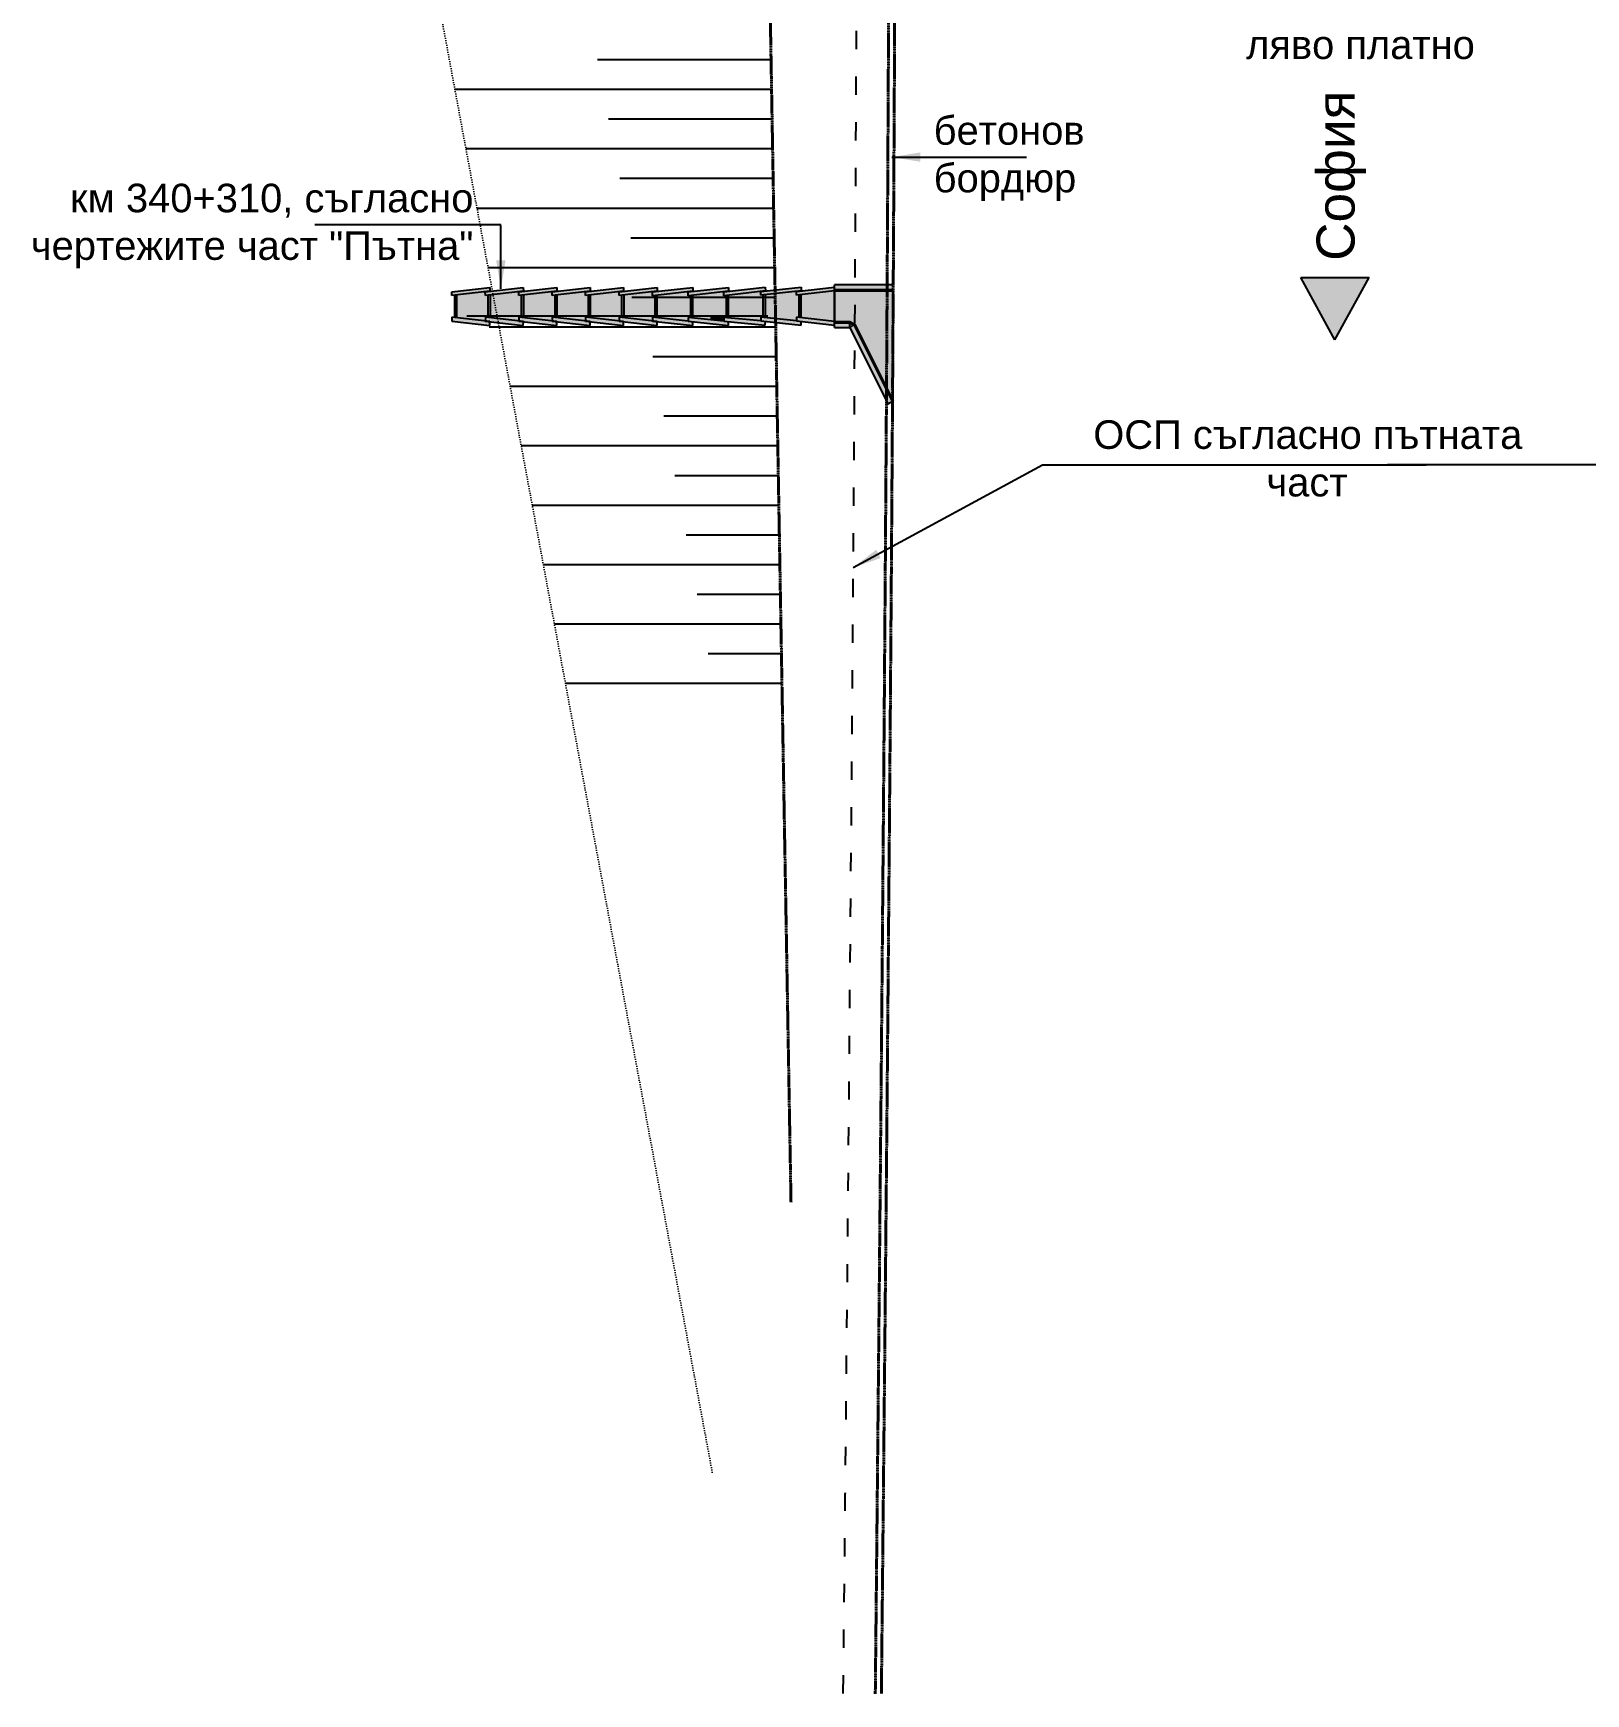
# Model space of a CAD drawing. Header units: centimetres. Extents: x 8495135 to 959133560, y 4530079 to 463453963.
# Drawn here: x 958977339 to 958979379, y 463399177 to 463401358 of the extents above; entities that cross this region are included whole.
import ezdxf
from ezdxf.enums import TextEntityAlignment as Align

# ---------------------------------------------------------------- set-up
doc = ezdxf.new("R2010")
doc.units = ezdxf.units.CM
doc.header["$LTSCALE"] = 0.1
for name, pattern in [('ACAD_ISO03W100', [30, 12, -18]), ('ACAD_ISO07W100', [3, 0, -3]), ('DASHED', [0.75, 0.5, -0.25]), ('LTYPE001', [5, 3, -1, 0, -1])]:
    doc.linetypes.add(name, pattern=pattern)
for name, color, linetype in [('20_AXIS_0_LONG_AXES', 7, 'Continuous'), ('br_dimension', 1, 'Continuous'), ('br_hatch', 9, 'Continuous'), ('br_hatch_dark', 8, 'Continuous')]:
    doc.layers.add(name, color=color, linetype=linetype)
doc.layers.add('br_text', color=2, linetype='Continuous', lineweight=35)
doc.layers.add('dimension', color=1, linetype='Continuous', lineweight=20)
doc.styles.add('MM 1 to 150', font='arial.ttf', dxfattribs={"height": 37.5})
doc.styles.add('MM_ARIAL', font='arial.ttf')
doc.dimstyles.new('MM DIM 1 to 150', dxfattribs={"dimscale": 15, "dimtxt": 2.5, "dimasz": 2.5, "dimexe": 2.1, "dimexo": 1.5, "dimgap": 1.5, "dimtad": 1, "dimdec": 0, "dimdsep": 46, "dimtxsty": 'MM_ARIAL', "dimcen": 3, "dimclrd": 1, "dimclre": 1, "dimclrt": 7, "dimaunit": 2, "dimadec": 1, "dimazin": 0, "dimtp": 100, "dimtm": 3, "dimtfac": 1, "dimtdec": 0, "dimtix": 1, "dimtmove": 0, "dimatfit": 3, "dimfxl": 0, "dimtolj": 1, "dimtzin": 0, "dimarcsym": 0})

msp = doc.modelspace()

# ---------------------------------------------------------------- hatches: boundary and pattern name
at = {"layer": 'br_hatch'}
h = msp.add_hatch(color=256, dxfattribs=at)
h.paths.add_polyline_path([(958978468.76, 463401019.7), (958978460.81, 463401019.7), (958978460.97, 463400996.19), (958978461.55, 463400896.29), (958978461.59, 463400889.62), (958978468.76, 463400875.27)])
h.paths.add_polyline_path([(958978461.61, 463400886.01), (958978461.68, 463400871.73), (958978467.33, 463400874.56)])
h.paths.add_polyline_path([(958978461.59, 463400889.62), (958978461.61, 463400886.01), (958978467.33, 463400874.56), (958978468.76, 463400875.27)])
h.paths.add_polyline_path([(958978419.11, 463400970.99), (958978419.2, 463400956.51), (958978461.61, 463400871.7), (958978461.68, 463400871.73), (958978461.61, 463400886.01)])
h.paths.add_polyline_path([(958978419.09, 463400974.61), (958978419.11, 463400970.99), (958978461.61, 463400886.01), (958978461.59, 463400889.62)])
h.paths.add_polyline_path([(958978468.8, 463401021.3), (958978460.8, 463401021.3), (958978460.81, 463401019.7), (958978468.81, 463401019.7)])
h.paths.add_polyline_path([(958978468.76, 463401027.7), (958978460.76, 463401027.7), (958978460.8, 463401021.3), (958978468.8, 463401021.3)])
h.paths.add_polyline_path([(958978460.76, 463401027.7), (958978418.76, 463401027.7), (958978418.8, 463401021.3), (958978460.8, 463401021.3)])
h.paths.add_polyline_path([(958978460.8, 463401021.3), (958978418.8, 463401021.3), (958978418.81, 463401019.7), (958978460.81, 463401019.7)])
h.paths.add_polyline_path([(958978460.81, 463401019.7), (958978418.81, 463401019.7), (958978418.97, 463400995.94), (958978419.09, 463400974.61), (958978461.59, 463400889.62), (958978461.55, 463400896.29), (958978460.97, 463400996.19)])
h.paths.add_polyline_path([(958978418.76, 463401027.7), (958978391.61, 463401027.7), (958978391.61, 463401021.3), (958978418.8, 463401021.3)])
h.paths.add_polyline_path([(958978460.8, 463401021.3), (958978391.61, 463401021.3), (958978391.61, 463401019.7), (958978460.81, 463401019.7)])
h.paths.add_polyline_path([(958978418.81, 463401019.7), (958978391.61, 463401019.7), (958978391.68, 463400979.82), (958978411.61, 463400979.7), (958978418.4, 463400976.01), (958978419.09, 463400974.61), (958978418.97, 463400995.94)])
h.paths.add_polyline_path([(958978411.61, 463400979.7), (958978391.61, 463400979.7), (958978391.61, 463400978.1), (958978411.61, 463400978.1)])
h.paths.add_polyline_path([(958978411.61, 463400979.7), (958978411.61, 463400978.1), (958978417.04, 463400975.15), (958978418.4, 463400976.01)], flags=16)
h.paths.add_polyline_path([(958978411.61, 463400978.1), (958978411.61, 463400971.7), (958978417.04, 463400975.15)])
h.paths.add_polyline_path([(958978417.04, 463400975.15), (958978411.61, 463400971.7), (958978419.2, 463400956.51), (958978419.11, 463400970.99)])
h.paths.add_polyline_path([(958978419.09, 463400974.61), (958978418.4, 463400976.01), (958978417.04, 463400975.15), (958978419.11, 463400970.99)])
h.paths.add_polyline_path([(958978391.61, 463400979.83), (958978344.03, 463400985.28), (958978344.06, 463400980.27), (958978391.61, 463400974.82)])
h.paths.add_polyline_path([(958978391.61, 463401019.81), (958978391.61, 463401021.3), (958978391.61, 463401024.82), (958978343.81, 463401019.34), (958978343.85, 463401014.34)])
h.paths.add_polyline_path([(958978391.61, 463401019.81), (958978345.11, 463401014.48), (958978345.11, 463400985.16), (958978391.61, 463400979.83)])
h.paths.add_polyline_path([(958978411.61, 463400978.1), (958978391.61, 463400978.1), (958978391.61, 463400971.7), (958978411.61, 463400971.7)])
h.paths.add_polyline_path([(958978391.68, 463400979.82), (958978391.61, 463400979.83), (958978391.61, 463400979.82), (958978391.61, 463400979.7), (958978411.61, 463400979.7)])
h.paths.add_polyline_path([(958978347.67, 463400979.85), (958978344.06, 463400980.27), (958978344.09, 463400975.23), (958978347.6, 463400974.85)], flags=16)
h.paths.add_polyline_path([(958978344.06, 463400980.27), (958978341.68, 463400980.54), (958978303.91, 463400984.59), (958978303.84, 463400979.58), (958978344.09, 463400975.23)])
h.paths.add_polyline_path([(958978347.6, 463401024.79), (958978343.78, 463401024.37), (958978343.81, 463401019.37), (958978347.67, 463401019.79)])
h.paths.add_polyline_path([(958978343.78, 463401024.37), (958978304.43, 463401020.12), (958978304.36, 463401015.1), (958978343.81, 463401019.37)])
h.paths.add_polyline_path([(958978343.85, 463401014.34), (958978341.76, 463401014.1), (958978341.68, 463401019.14), (958978304.36, 463401015.1), (958978303.91, 463400984.59), (958978341.68, 463400980.54), (958978341.76, 463400985.54), (958978344.03, 463400985.28), (958978343.97, 463400995.5)])
h.paths.add_polyline_path([(958978304.43, 463401020.12), (958978294.68, 463401019.06), (958978294.75, 463401014.07), (958978304.36, 463401015.1)])
h.paths.add_polyline_path([(958978304.36, 463401015.1), (958978300.51, 463401014.69), (958978300.52, 463400986.92), (958978303.95, 463400986.92)])
h.paths.add_polyline_path([(958978300.51, 463401014.69), (958978298.11, 463401014.43), (958978298.11, 463400986.92), (958978300.52, 463400986.92)])
h.paths.add_polyline_path([(958978303.91, 463400984.59), (958978294.75, 463400985.57), (958978294.68, 463400980.57), (958978303.84, 463400979.58)])
h.paths.add_polyline_path([(958978300.77, 463400979.92), (958978294.68, 463400980.57), (958978246.33, 463400985.11), (958978246.25, 463400980.11), (958978300.69, 463400974.88)])
h.paths.add_polyline_path([(958978298.11, 463401014.43), (958978294.75, 463401014.07), (958978294.68, 463401019.07), (958978252.08, 463401014.21), (958978252.1, 463400986.92), (958978298.11, 463400986.92)])
h.paths.add_polyline_path([(958978300.69, 463401024.76), (958978246.25, 463401018.55), (958978246.33, 463401013.55), (958978300.77, 463401019.76)])
h.paths.add_polyline_path([(958978252.08, 463401014.21), (958978249.69, 463401013.94), (958978249.69, 463400986.92), (958978252.1, 463400986.92)])
h.paths.add_polyline_path([(958978252.27, 463401024.3), (958978228.55, 463401021.73), (958978228.55, 463401016.73), (958978252.34, 463401019.3)])
h.paths.add_polyline_path([(958978249.69, 463401013.94), (958978246.33, 463401013.55), (958978246.25, 463401018.64), (958978228.55, 463401016.73), (958978228.55, 463400986.92), (958978249.69, 463400986.92)])
h.paths.add_polyline_path([(958978252.34, 463400979.53), (958978246.25, 463400980.11), (958978228.55, 463400982.01), (958978228.55, 463400976.98), (958978252.27, 463400974.41)])
h.paths.add_polyline_path([(958978228.55, 463400982.01), (958978199.42, 463400985.13), (958978199.35, 463400980.13), (958978228.55, 463400976.98)])
h.paths.add_polyline_path([(958978228.55, 463400986.92), (958978205.19, 463400986.92), (958978205.19, 463400984.51), (958978228.55, 463400982.01)])
h.paths.add_polyline_path([(958978228.55, 463401016.73), (958978205.17, 463401014.2), (958978205.19, 463400986.92), (958978228.55, 463400986.92)])
h.paths.add_polyline_path([(958978228.55, 463401021.73), (958978199.35, 463401018.58), (958978199.42, 463401013.58), (958978228.55, 463401016.73)])
h.paths.add_polyline_path([(958978205.17, 463401014.2), (958978202.78, 463401013.94), (958978202.78, 463400986.92), (958978205.19, 463400986.92)])
h.paths.add_polyline_path([(958978205.36, 463401024.32), (958978152.44, 463401018.6), (958978152.51, 463401013.6), (958978205.43, 463401019.32)])
h.paths.add_polyline_path([(958978205.43, 463400979.48), (958978199.35, 463400980.13), (958978152.51, 463400985.16), (958978152.44, 463400980.16), (958978205.36, 463400974.44)])
h.paths.add_polyline_path([(958978199.42, 463400985.13), (958978202.78, 463400984.77), (958978202.78, 463400986.92), (958978158.28, 463400986.92), (958978158.28, 463400984.54), (958978199.35, 463400980.13)])
h.paths.add_polyline_path([(958978202.78, 463401013.94), (958978199.42, 463401013.58), (958978199.35, 463401018.66), (958978158.26, 463401014.22), (958978158.28, 463400986.92), (958978202.78, 463400986.92)])
h.paths.add_polyline_path([(958978158.26, 463401014.22), (958978155.87, 463401013.96), (958978155.87, 463400986.92), (958978158.28, 463400986.92)])
h.paths.add_polyline_path([(958978158.45, 463401024.34), (958978108.53, 463401018.62), (958978108.6, 463401013.62), (958978158.53, 463401019.34)])
h.paths.add_polyline_path([(958978155.87, 463401013.96), (958978152.51, 463401013.6), (958978152.44, 463401018.65), (958978114.71, 463401014.32), (958978114.72, 463400986.92), (958978155.87, 463400986.92)])
h.paths.add_polyline_path([(958978152.51, 463400985.16), (958978155.87, 463400984.8), (958978155.87, 463400986.92), (958978114.72, 463400986.92), (958978114.72, 463400984.48), (958978152.44, 463400980.16)])
h.paths.add_polyline_path([(958978108.6, 463400985.18), (958978108.53, 463400980.18), (958978114.62, 463400979.48), (958978158.45, 463400974.46), (958978158.53, 463400979.46)])
h.paths.add_polyline_path([(958978114.71, 463401014.32), (958978112.26, 463401014.04), (958978112.26, 463400986.92), (958978114.72, 463400986.92)])
h.paths.add_polyline_path([(958978114.55, 463401024.37), (958978064.62, 463401018.65), (958978064.7, 463401013.65), (958978114.62, 463401019.37)])
h.paths.add_polyline_path([(958978114.62, 463400979.48), (958978108.53, 463400980.18), (958978064.7, 463400985.2), (958978064.62, 463400980.2), (958978070.71, 463400979.51), (958978114.55, 463400974.48)])
h.paths.add_polyline_path([(958978112.26, 463400986.92), (958978070.81, 463400986.92), (958978070.82, 463400984.5), (958978108.53, 463400980.18), (958978108.6, 463400985.18), (958978112.26, 463400984.76)])
h.paths.add_polyline_path([(958978112.26, 463401014.04), (958978108.6, 463401013.62), (958978108.53, 463401018.67), (958978070.8, 463401014.35), (958978070.81, 463400986.92), (958978112.26, 463400986.92)])
h.paths.add_polyline_path([(958978070.8, 463401014.35), (958978068.36, 463401014.07), (958978068.36, 463400986.92), (958978070.81, 463400986.92)])
h.paths.add_polyline_path([(958978070.64, 463401024.39), (958978020.72, 463401018.67), (958978020.79, 463401013.67), (958978070.71, 463401019.39)])
h.paths.add_polyline_path([(958978068.36, 463401014.07), (958978064.7, 463401013.65), (958978064.62, 463401018.69), (958978026.89, 463401014.37), (958978026.91, 463400986.92), (958978068.36, 463400986.92)])
h.paths.add_polyline_path([(958978064.7, 463400985.2), (958978068.36, 463400984.78), (958978068.36, 463400986.92), (958978026.91, 463400986.92), (958978026.91, 463400984.53), (958978064.62, 463400980.2)])
h.paths.add_polyline_path([(958978070.71, 463400979.51), (958978020.79, 463400985.23), (958978020.72, 463400980.23), (958978026.8, 463400979.53), (958978070.64, 463400974.51)])
h.paths.add_polyline_path([(958978026.89, 463401014.37), (958978024.45, 463401014.09), (958978024.45, 463400986.92), (958978026.91, 463400986.92)])
h.paths.add_polyline_path([(958978026.8, 463401019.42), (958978026.73, 463401024.41), (958977988.76, 463401020.06), (958977988.14, 463401014.99)])
h.paths.add_polyline_path([(958978026.8, 463400979.53), (958977984.43, 463400984.39), (958977983.83, 463400979.45), (958978026.73, 463400974.53)])
h.paths.add_polyline_path([(958978020.79, 463400985.23), (958978024.45, 463400984.81), (958978024.45, 463400986.92), (958977984.74, 463400986.92), (958977984.43, 463400984.39), (958978020.72, 463400980.23)])
h.paths.add_polyline_path([(958978024.45, 463401014.09), (958978020.79, 463401013.67), (958978020.71, 463401018.72), (958977988.14, 463401014.99), (958977984.74, 463400986.92), (958978024.45, 463400986.92)])
h.paths.add_polyline_path([(958977988.76, 463401020.06), (958977976.81, 463401018.69), (958977976.88, 463401013.69), (958977988.14, 463401014.99)])
h.paths.add_polyline_path([(958977988.14, 463401014.99), (958977982.98, 463401014.39), (958977983, 463400986.92), (958977984.74, 463400986.92)])
h.paths.add_polyline_path([(958977982.98, 463401014.39), (958977980.54, 463401014.11), (958977980.54, 463400986.92), (958977983, 463400986.92)])
h.paths.add_polyline_path([(958977984.43, 463400984.39), (958977976.88, 463400985.25), (958977976.81, 463400980.25), (958977982.89, 463400979.55), (958977983.83, 463400979.45)])
h.paths.add_polyline_path([(958977984.74, 463400986.92), (958977983, 463400986.92), (958977983, 463400984.55), (958977984.43, 463400984.39)])
h.paths.add_polyline_path([(958977983, 463400986.92), (958977980.54, 463400986.92), (958977980.54, 463400984.83), (958977983, 463400984.55)])
h.paths.add_polyline_path([(958977982.89, 463400979.55), (958977932.97, 463400985.27), (958977932.9, 463400980.27), (958977938.99, 463400979.58), (958977982.82, 463400974.55)])
h.paths.add_polyline_path([(958977976.88, 463400985.25), (958977980.54, 463400984.83), (958977980.54, 463400986.92), (958977939.09, 463400986.92), (958977939.09, 463400984.57), (958977976.81, 463400980.25)])
h.paths.add_polyline_path([(958977980.54, 463401014.11), (958977976.88, 463401013.69), (958977976.81, 463401018.74), (958977939.08, 463401014.42), (958977939.09, 463400986.92), (958977980.54, 463400986.92)])
h.paths.add_polyline_path([(958977982.82, 463401024.44), (958977932.9, 463401018.72), (958977932.97, 463401013.72), (958977982.89, 463401019.44)])
h.paths.add_polyline_path([(958977939.08, 463401014.42), (958977936.63, 463401014.14), (958977936.63, 463400986.92), (958977939.09, 463400986.92)])
h.paths.add_polyline_path([(958977938.91, 463401024.46), (958977914.06, 463401021.61), (958977913.22, 463401016.51), (958977938.99, 463401019.46)])
h.paths.add_polyline_path([(958977936.63, 463401014.14), (958977932.97, 463401013.72), (958977932.9, 463401018.76), (958977913.22, 463401016.51), (958977908.4, 463400986.92), (958977936.63, 463400986.92)])
h.paths.add_polyline_path([(958977932.97, 463400985.27), (958977936.63, 463400984.85), (958977936.63, 463400986.92), (958977908.4, 463400986.92), (958977907.79, 463400983.15), (958977932.9, 463400980.27)])
h.paths.add_polyline_path([(958977938.99, 463400979.58), (958977907.79, 463400983.15), (958977906.99, 463400978.24), (958977938.91, 463400974.58)])
h.paths.add_polyline_path([(958977907.79, 463400983.15), (958977889.06, 463400985.3), (958977888.99, 463400980.3), (958977906.99, 463400978.24)])
h.paths.add_polyline_path([(958977913.22, 463401016.51), (958977895.17, 463401014.44), (958977895.18, 463400984.6), (958977907.79, 463400983.15)])
h.paths.add_polyline_path([(958977914.06, 463401021.61), (958977888.99, 463401018.74), (958977889.06, 463401013.74), (958977913.22, 463401016.51)])
h.paths.add_polyline_path([(958977895.17, 463401014.44), (958977892.72, 463401014.16), (958977892.72, 463400984.88), (958977895.18, 463400984.6)])
h = msp.add_hatch(color=256, dxfattribs=at)
h.paths.add_polyline_path([(958978460.8, 463401021.3), (958978418.8, 463401021.3), (958978418.81, 463401019.7), (958978460.81, 463401019.7)])
h.paths.add_polyline_path([(958978343.81, 463401019.34), (958978341.68, 463401019.1), (958978341.76, 463401014.1), (958978343.85, 463401014.34)])
h.paths.add_polyline_path([(958978345.11, 463401014.48), (958978343.85, 463401014.34), (958978343.97, 463400995.5), (958978344.03, 463400985.28), (958978345.11, 463400985.16)])
h.paths.add_polyline_path([(958978344.03, 463400985.28), (958978341.76, 463400985.54), (958978341.68, 463400980.54), (958978344.06, 463400980.27)])
h.paths.add_polyline_path([(958978303.95, 463400986.92), (958978300.52, 463400986.92), (958978300.52, 463400984.96), (958978303.91, 463400984.59)])
h.paths.add_polyline_path([(958978300.52, 463400986.92), (958978298.11, 463400986.92), (958978298.11, 463400985.21), (958978300.52, 463400984.96)])
h.paths.add_polyline_path([(958978205.19, 463400986.92), (958978202.78, 463400986.92), (958978202.78, 463400984.77), (958978205.19, 463400984.51)])
h.paths.add_polyline_path([(958978158.28, 463400986.92), (958978155.87, 463400986.92), (958978155.87, 463400984.8), (958978158.28, 463400984.54)])
h.paths.add_polyline_path([(958978114.72, 463400986.92), (958978112.26, 463400986.92), (958978112.26, 463400984.76), (958978114.72, 463400984.48)])
h.paths.add_polyline_path([(958978070.81, 463400986.92), (958978068.36, 463400986.92), (958978068.36, 463400984.78), (958978070.82, 463400984.5)])
h.paths.add_polyline_path([(958978026.91, 463400986.92), (958978024.45, 463400986.92), (958978024.45, 463400984.81), (958978026.91, 463400984.53)])
h.paths.add_polyline_path([(958977939.09, 463400986.92), (958977936.63, 463400986.92), (958977936.63, 463400984.85), (958977939.09, 463400984.57)])
msp.add_hatch(color=256, dxfattribs=at).paths.add_polyline_path([(958978228.55, 463400986.92), (958978228.55, 463400982.01), (958978246.25, 463400980.11), (958978246.33, 463400985.11), (958978249.69, 463400984.79), (958978249.69, 463400986.92)])
h = msp.add_hatch(color=256, dxfattribs=at)
h.paths.add_polyline_path([(958978252.1, 463400986.92), (958978252.1, 463400984.57), (958978294.68, 463400980.57), (958978294.75, 463400985.57), (958978298.11, 463400985.21), (958978298.11, 463400986.92)])
h.paths.add_polyline_path([(958978252.1, 463400984.57), (958978252.1, 463400986.92), (958978249.69, 463400986.92), (958978249.69, 463400984.79)])
at = {"layer": 'br_hatch_dark', "ltscale": 0.5}
h = msp.add_hatch(color=256, dxfattribs=at)
h.dxf.hatch_style = 1
h.paths.add_polyline_path([(958979093.75, 463401037.45), (958979004.22, 463401037.45), (958979048.99, 463400955.46)])

# ---------------------------------------------------------------- linework, layer by layer
at = {"layer": '20_AXIS_0_LONG_AXES', "color": 1, "linetype": 'LTYPE001', "lineweight": 40, "ltscale": 2}
msp.add_line((958978298.32, 463401893), (958978334.46, 463399823), dxfattribs=at)
at = {"layer": '20_AXIS_0_LONG_AXES', "color": 1, "linetype": 'LTYPE001', "lineweight": 40, "ltscale": 2, "flags": 128}
for points in [[(958978445.19, 463399177.18), (958978445.81, 463399237.77), (958978446.82, 463399338.31), (958978447.81, 463399438.85), (958978448.79, 463399539.36), (958978449.76, 463399639.86), (958978450.71, 463399740.35), (958978451.63, 463399840.82), (958978452.54, 463399941.27), (958978453.43, 463400041.71), (958978454.29, 463400142.14), (958978455.13, 463400242.55), (958978455.95, 463400342.94), (958978456.74, 463400443.32), (958978457.5, 463400543.68), (958978458.24, 463400644.03), (958978458.94, 463400744.36), (958978459.62, 463400844.68), (958978460.26, 463400944.98), (958978460.87, 463401045.27), (958978461.45, 463401145.54), (958978461.99, 463401245.79), (958978462.49, 463401346.04), (958978462.96, 463401446.26), (958978463.39, 463401546.47), (958978463.78, 463401646.66), (958978464.12, 463401746.84), (958978464.57, 463401893)], [(958978453.19, 463399177.1), (958978453.81, 463399237.68), (958978454.82, 463399338.23), (958978455.81, 463399438.77), (958978456.79, 463399539.28), (958978457.76, 463399639.79), (958978458.71, 463399740.27), (958978459.63, 463399840.75), (958978460.54, 463399941.2), (958978461.43, 463400041.64), (958978462.29, 463400142.07), (958978463.13, 463400242.48), (958978463.95, 463400342.88), (958978464.74, 463400443.26), (958978465.5, 463400543.62), (958978466.24, 463400643.97), (958978466.94, 463400744.31), (958978467.62, 463400844.63), (958978468.26, 463400944.93), (958978468.87, 463401045.22), (958978469.45, 463401145.49), (958978469.99, 463401245.75), (958978470.49, 463401346), (958978470.96, 463401446.22), (958978471.39, 463401546.44), (958978471.78, 463401646.63), (958978472.12, 463401746.82), (958978472.57, 463401893)]]:
    msp.add_lwpolyline(points, dxfattribs=at)
at = {"layer": 'br_dimension', "linetype": 'Continuous', "ltscale": 4}
for p, q in [((958977888.99, 463401018.74), (958977938.91, 463401024.46)), ((958977889.06, 463401013.74), (958977888.99, 463401018.74)), ((958977938.99, 463401019.46), (958977889.06, 463401013.74)), ((958977892.72, 463400984.88), (958977892.72, 463401014.16)), ((958977932.9, 463401018.72), (958977982.82, 463401024.44)), ((958977932.97, 463401013.72), (958977932.9, 463401018.72)), ((958977982.89, 463401019.44), (958977932.97, 463401013.72)), ((958977936.63, 463400984.85), (958977936.63, 463401014.14)), ((958977938.91, 463401024.46), (958977938.99, 463401019.46)), ((958977976.81, 463401018.69), (958978026.73, 463401024.41)), ((958977976.88, 463401013.69), (958977976.81, 463401018.69)), ((958978026.8, 463401019.42), (958977976.88, 463401013.69)), ((958977980.54, 463400984.83), (958977980.54, 463401014.11)), ((958977982.82, 463401024.44), (958977982.89, 463401019.44)), ((958978020.72, 463401018.67), (958978070.64, 463401024.39)), ((958978020.79, 463401013.67), (958978020.72, 463401018.67)), ((958978070.71, 463401019.39), (958978020.79, 463401013.67)), ((958978024.45, 463400984.81), (958978024.45, 463401014.09)), ((958978026.73, 463401024.41), (958978026.8, 463401019.42)), ((958978064.62, 463401018.65), (958978114.55, 463401024.37)), ((958978064.7, 463401013.65), (958978064.62, 463401018.65)), ((958978114.62, 463401019.37), (958978064.7, 463401013.65)), ((958978068.36, 463400984.78), (958978068.36, 463401014.07)), ((958978070.64, 463401024.39), (958978070.71, 463401019.39)), ((958978108.53, 463401018.62), (958978158.45, 463401024.34)), ((958978108.6, 463401013.62), (958978108.53, 463401018.62)), ((958978158.53, 463401019.34), (958978108.6, 463401013.62)), ((958978112.26, 463400984.76), (958978112.26, 463401014.04)), ((958978114.55, 463401024.37), (958978114.62, 463401019.37)), ((958978152.44, 463401018.6), (958978205.36, 463401024.32)), ((958978152.51, 463401013.6), (958978152.44, 463401018.6)), ((958978205.43, 463401019.32), (958978152.51, 463401013.6)), ((958978155.87, 463400984.77), (958978155.87, 463401013.96)), ((958978158.45, 463401024.34), (958978158.53, 463401019.34)), ((958978199.35, 463401018.58), (958978252.27, 463401024.3)), ((958978199.42, 463401013.58), (958978199.35, 463401018.58)), ((958978252.34, 463401019.3), (958978199.42, 463401013.58)), ((958978202.78, 463400984.75), (958978202.78, 463401013.94)), ((958978205.36, 463401024.32), (958978205.43, 463401019.32)), ((958978246.25, 463401018.55), (958978300.69, 463401024.76)), ((958978246.33, 463401013.6), (958978246.25, 463401018.6)), ((958978246.33, 463401013.55), (958978246.25, 463401018.55)), ((958978300.77, 463401019.76), (958978246.33, 463401013.55)), ((958978249.69, 463400984.72), (958978249.69, 463401013.94)), ((958978252.27, 463401024.3), (958978252.34, 463401019.3)), ((958978294.68, 463401019.06), (958978347.6, 463401024.79)), ((958978347.67, 463401019.79), (958978294.75, 463401014.07)), ((958978298.11, 463400985.21), (958978298.11, 463401014.43)), ((958978300.69, 463401024.76), (958978300.77, 463401019.76)), ((958978341.68, 463401019.1), (958978391.61, 463401024.82)), ((958978341.76, 463401014.1), (958978341.68, 463401019.1)), ((958978391.68, 463401019.82), (958978341.76, 463401014.1)), ((958978345.11, 463400985.16), (958978345.11, 463401014.48)), ((958978347.6, 463401024.79), (958978347.67, 463401019.79)), ((958978468.76, 463401027.7), (958978391.61, 463401027.7)), ((958978468.76, 463401021.3), (958978391.61, 463401021.3)), ((958978468.76, 463401019.7), (958978391.61, 463401019.7)), ((958977889.06, 463400985.3), (958977888.99, 463400980.3)), ((958977888.99, 463400980.3), (958977938.91, 463400974.58)), ((958977938.99, 463400979.58), (958977889.06, 463400985.3)), ((958977932.97, 463400985.27), (958977932.9, 463400980.27)), ((958977932.9, 463400980.27), (958977982.82, 463400974.55)), ((958977982.89, 463400979.55), (958977932.97, 463400985.27)), ((958977938.91, 463400974.58), (958977938.99, 463400979.58)), ((958977976.88, 463400985.25), (958977976.81, 463400980.25)), ((958977976.81, 463400980.25), (958978026.73, 463400974.53)), ((958978026.8, 463400979.53), (958977976.88, 463400985.25)), ((958977982.82, 463400974.55), (958977982.89, 463400979.55)), ((958978020.79, 463400985.23), (958978020.72, 463400980.23)), ((958978020.72, 463400980.23), (958978070.64, 463400974.51)), ((958978070.71, 463400979.51), (958978020.79, 463400985.23)), ((958978026.73, 463400974.53), (958978026.8, 463400979.53)), ((958978064.7, 463400985.2), (958978064.62, 463400980.2)), ((958978064.62, 463400980.2), (958978114.55, 463400974.48)), ((958978114.62, 463400979.48), (958978064.7, 463400985.2)), ((958978070.64, 463400974.51), (958978070.71, 463400979.51)), ((958978108.6, 463400985.18), (958978108.53, 463400980.18)), ((958978108.53, 463400980.18), (958978158.45, 463400974.46)), ((958978158.53, 463400979.46), (958978108.6, 463400985.18)), ((958978114.55, 463400974.48), (958978114.62, 463400979.48)), ((958978152.51, 463400985.16), (958978152.44, 463400980.16)), ((958978152.51, 463400985.16), (958978152.44, 463400980.16)), ((958978152.44, 463400980.16), (958978205.36, 463400974.44)), ((958978199.35, 463400980.13), (958978152.51, 463400985.16)), ((958978158.45, 463400974.46), (958978158.53, 463400979.46)), ((958978199.42, 463400985.13), (958978199.35, 463400980.13)), ((958978199.42, 463400985.13), (958978199.35, 463400980.13)), ((958978199.35, 463400980.13), (958978252.27, 463400974.41)), ((958978246.25, 463400980.11), (958978199.42, 463400985.13)), ((958978205.36, 463400974.44), (958978205.43, 463400979.44)), ((958978246.33, 463400985.11), (958978246.25, 463400980.11)), ((958978246.33, 463400985.11), (958978246.25, 463400980.11)), ((958978246.25, 463400980.11), (958978300.69, 463400974.88)), ((958978294.68, 463400980.57), (958978246.33, 463400985.11)), ((958978252.27, 463400974.41), (958978252.34, 463400979.41)), ((958978294.75, 463400985.57), (958978294.68, 463400980.57)), ((958978294.68, 463400980.57), (958978347.6, 463400974.85)), ((958978341.68, 463400980.54), (958978294.75, 463400985.57)), ((958978298.11, 463400985.19), (958978298.11, 463400985.21)), ((958978300.69, 463400974.88), (958978300.77, 463400979.88)), ((958978341.76, 463400985.54), (958978341.68, 463400980.54)), ((958978347.6, 463400974.85), (958978347.67, 463400979.85)), ((958978391.61, 463400979.7), (958978411.61, 463400979.7)), ((958978391.61, 463400978.1), (958978411.61, 463400978.1)), ((958978391.61, 463400971.7), (958978411.61, 463400971.7)), ((958978411.61, 463400979.7), (958978418.4, 463400976.01)), ((958978411.61, 463400971.7), (958978411.61, 463400979.7)), ((958978411.61, 463400978.1), (958978417.04, 463400975.15)), ((958978411.61, 463400971.7), (958978418.4, 463400976.01)), ((958978411.61, 463400971.7), (958978461.61, 463400871.7)), ((958978417.04, 463400975.15), (958978467.33, 463400874.56)), ((958978418.4, 463400976.01), (958978468.76, 463400875.27)), ((958978461.61, 463400871.7), (958978468.76, 463400875.27))]:
    msp.add_line(p, q, dxfattribs=at)
at = {"layer": 'br_dimension', "linetype": 'DASHED', "ltscale": 4}
for p, q in [((958977895.17, 463401014.41), (958977895.18, 463400984.6)), ((958977939.08, 463401014.38), (958977939.09, 463400984.57)), ((958977982.98, 463401014.36), (958977983, 463400984.55)), ((958978026.89, 463401014.34), (958978026.91, 463400984.53)), ((958978070.8, 463401014.31), (958978070.82, 463400984.5)), ((958978114.71, 463401014.29), (958978114.72, 463400984.48)), ((958978158.26, 463401014.31), (958978158.28, 463400984.5)), ((958978205.17, 463401014.28), (958978205.19, 463400984.47)), ((958978252.08, 463401014.26), (958978252.1, 463400984.45)), ((958978300.51, 463401014.72), (958978300.52, 463400984.96)), ((958978347.57, 463401014.66), (958978347.59, 463400984.85)), ((958978300.52, 463400984.96), (958978300.52, 463400984.91))]:
    msp.add_line(p, q, dxfattribs=at)
at = {"layer": 'br_dimension'}
for p, q in [((958978152.51, 463401013.65), (958978152.44, 463401018.65)), ((958978199.42, 463401013.62), (958978199.35, 463401018.62)), ((958978294.75, 463401014.07), (958978294.68, 463401019.06)), ((958978391.61, 463400979.82), (958978391.61, 463401027.7)), ((958978341.68, 463400980.54), (958978391.61, 463400974.82)), ((958978391.68, 463400979.82), (958978341.76, 463400985.54)), ((958978391.61, 463400971.82), (958978391.61, 463400979.82))]:
    msp.add_line(p, q, dxfattribs=at)
at = {"layer": 'br_dimension', "ltscale": 0.5}
for p, q in [((958978468.76, 463401019.7), (958978391.61, 463401019.7)), ((958978391.61, 463401019.7), (958978391.68, 463400979.82)), ((958978468.76, 463400875.27), (958978468.76, 463401019.7)), ((958978391.68, 463400979.82), (958978411.61, 463400979.7)), ((958978411.61, 463400979.7), (958978418.4, 463400976.01)), ((958978418.4, 463400976.01), (958978468.76, 463400875.27))]:
    msp.add_line(p, q, dxfattribs=at)
at = {"layer": 'br_dimension', "linetype": 'ACAD_ISO03W100', "ltscale": 20, "flags": 128}
msp.add_lwpolyline([(958978403.19, 463399177.61), (958978403.81, 463399238.19), (958978404.82, 463399338.74), (958978405.82, 463399439.26), (958978406.8, 463399539.77), (958978407.76, 463399640.27), (958978408.71, 463399740.74), (958978409.64, 463399841.21), (958978410.54, 463399941.65), (958978411.43, 463400042.08), (958978412.29, 463400142.5), (958978413.13, 463400242.9), (958978413.95, 463400343.28), (958978414.74, 463400443.65), (958978415.5, 463400544), (958978416.24, 463400644.34), (958978416.94, 463400744.66), (958978417.62, 463400844.96), (958978418.26, 463400945.25), (958978418.87, 463401045.52), (958978419.45, 463401145.78), (958978419.99, 463401246.02), (958978420.49, 463401346.25), (958978420.96, 463401446.46), (958978421.39, 463401546.65), (958978421.78, 463401646.83), (958978422.12, 463401746.99), (958978422.36, 463401823.16)], dxfattribs=at)
at = {"layer": 'br_hatch'}
for p, q in [((958978080.34, 463401323.85), (958978307.34, 463401323.85)), ((958977892.89, 463401284.83), (958978308.05, 463401284.83)), ((958978094.86, 463401245.81), (958978308.75, 463401245.81)), ((958977907.42, 463401206.79), (958978309.46, 463401206.79)), ((958978109.39, 463401167.77), (958978310.16, 463401167.77)), ((958977921.95, 463401128.74), (958978310.87, 463401128.74)), ((958978123.92, 463401089.72), (958978311.57, 463401089.72)), ((958977936.47, 463401050.7), (958978312.28, 463401050.7)), ((958978125.33, 463401011.68), (958978312.98, 463401011.68)), ((958977908.4, 463400986.92), (958978303.95, 463400986.92)), ((958977937.88, 463400972.66), (958978313.69, 463400972.66)), ((958978152.97, 463400933.64), (958978314.39, 463400933.64)), ((958977965.53, 463400894.62), (958978315.1, 463400894.62)), ((958978167.5, 463400855.6), (958978315.8, 463400855.6)), ((958977980.05, 463400816.58), (958978316.51, 463400816.58)), ((958978182.03, 463400777.56), (958978317.21, 463400777.56)), ((958977994.58, 463400738.54), (958978317.92, 463400738.54)), ((958978130.26, 463400738.54), (958978317.92, 463400738.54)), ((958978196.55, 463400699.52), (958978318.62, 463400699.52)), ((958978009.11, 463400660.5), (958978319.33, 463400660.5)), ((958978211.08, 463400621.48), (958978320.03, 463400621.48)), ((958978023.64, 463400582.46), (958978320.74, 463400582.46)), ((958978225.61, 463400543.44), (958978321.44, 463400543.44)), ((958978038.16, 463400504.42), (958978322.15, 463400504.42))]:
    msp.add_line(p, q, dxfattribs=at)
at = {"layer": 'br_hatch_dark', "ltscale": 0.5}
for p, q in [((958979004.22, 463401037.45), (958979093.75, 463401037.45)), ((958979048.99, 463400955.46), (958979004.22, 463401037.45)), ((958979048.99, 463400955.46), (958979093.75, 463401037.45))]:
    msp.add_line(p, q, dxfattribs=at)
at = {"layer": 'dimension', "linetype": 'ACAD_ISO07W100', "ltscale": 10}
msp.add_line((958978231.04, 463399468.28), (958977859.98, 463401461.62), dxfattribs=at)

# ---------------------------------------------------------------- texts
at = {"layer": 'br_hatch_dark', "style": 'MM 1 to 150'}
msp.add_text('ляво платно', height=37.5, dxfattribs=at).set_placement((958979232.8, 463401313.26), align=Align.BOTTOM_RIGHT)
at = {"layer": 'br_hatch_dark', "ltscale": 0.5, "style": 'MM 1 to 150'}
msp.add_text('София', height=50, rotation=90, dxfattribs=at).set_placement((958979074.86, 463401059.33))
at = {"layer": 'br_text', "char_height": 37.5, "style": 'MM 1 to 150'}
for s, insert, width, attachment_point in [('{\\fArial|b0|i0|c204|p34;бетонов бордюр}', (958978521.94, 463401249.37), 200.6423, 1), ('км 340+310, съгласно чертежите част "Пътна"', (958977917.29, 463401160.65), 581.7209, 3), ('\\pi20.888;{\\fArial|b0|i0|c204|p34;ОСП съгласно пътната \\P\\pi248.38;част}', (958978710.66, 463400849.88), 600.6694, 1)]:
    msp.add_mtext(s, dxfattribs=dict(at, insert=insert, width=width, attachment_point=attachment_point))

# ---------------------------------------------------------------- leaders
at = {"layer": 'br_dimension'}
for points in [[(958978466.84, 463401195.62), (958978643.93, 463401195.62)], [(958977953.36, 463401022.69), (958977953.36, 463401106.81), (958977708.88, 463401106.81)], [(958978416.3, 463400656.49), (958978664.8, 463400791.43), (958979168.93, 463400791.43)], [(958979666.35, 463400663.59), (958979463.21, 463400791.43), (958979118.17, 463400791.43)]]:
    msp.add_leader(points, dimstyle='MM DIM 1 to 150', dxfattribs=at)

doc.saveas('drawing.dxf')
